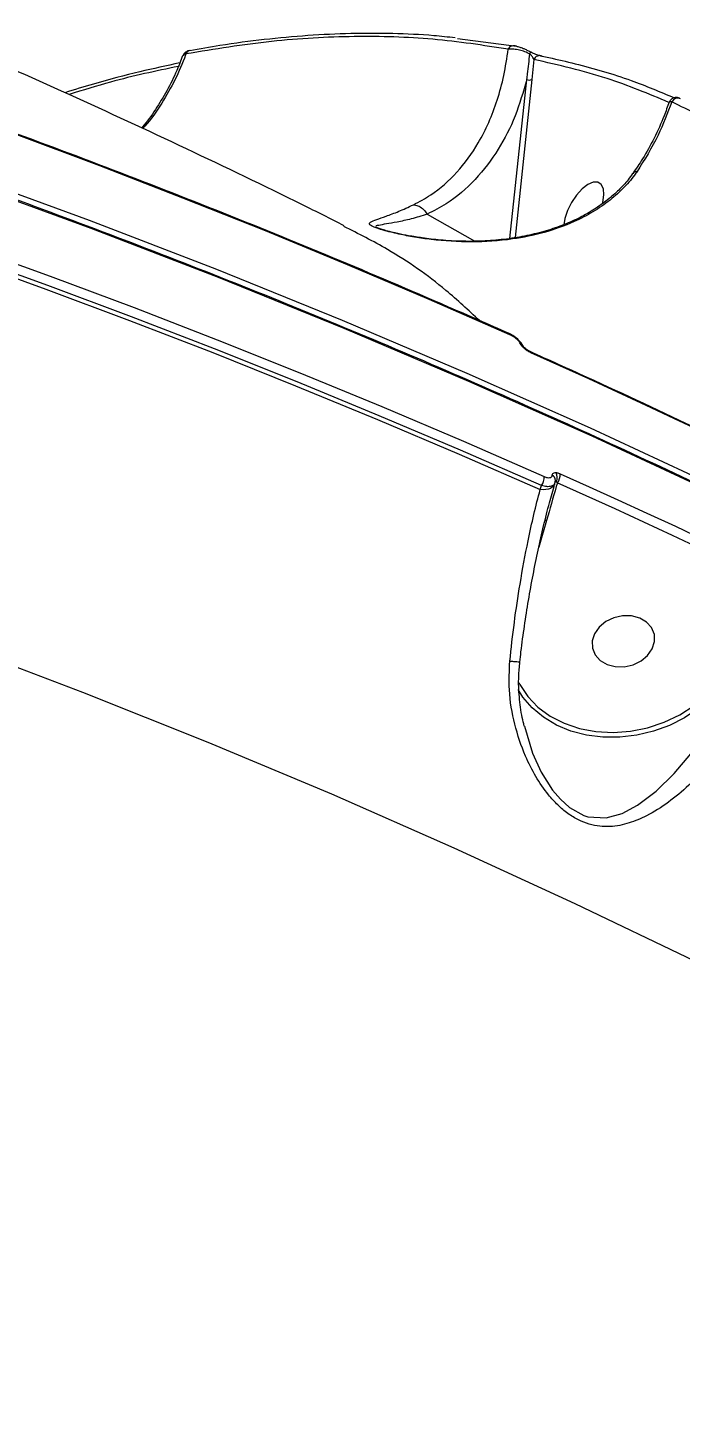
# Model space of a CAD drawing. Header units: millimetres. Extents: x -8422 to 28150, y -6982 to 5510.
# Drawn here: x 22610.9 to 22703.4, y 1606.3 to 1801 of the extents above; entities that cross this region are included whole.
import ezdxf

# ---------------------------------------------------------------- set-up
doc = ezdxf.new("R2010")
doc.units = ezdxf.units.MM
for name, color, linetype in [('DIKOM_ОБЪЕКТ', 7, 'Continuous'), ('DIKOM_РАЗМЕР_ЗОНА', 7, 'Continuous'), ('DIKOM_РАЗМЕР_ОБЪЕКТА', 7, 'Continuous')]:
    doc.layers.add(name, color=color, linetype=linetype)
doc.styles.add('style1', font='arial.ttf', dxfattribs={"width": 0.8})
doc.dimstyles.new('1-50', dxfattribs={"dimtxt": 300, "dimasz": 200, "dimexe": 100, "dimexo": 0, "dimgap": 100, "dimtad": 1, "dimdec": 0, "dimtxsty": 'style1', "dimcen": 0, "dimclrd": 7, "dimclre": 7, "dimadec": 1, "dimazin": 2, "dimtfac": 1, "dimtdec": 0, "dimtmove": 1, "dimatfit": 3, "dimfxl": 0, "dimlwd": 25, "dimlwe": 18, "dimarcsym": 0})

# ---------------------------------------------------------------- blocks, each defined once
blk = doc.blocks.new('*D15')
at = {"layer": 'Defpoints', "color": 0, "transparency": 16777216}
for p in [(19380.28, 3651.45), (27070.13, 3651.45), (15204.41, -3115.19)]:
    blk.add_point(p, dxfattribs=at)
at = {"layer": 'DIKOM_РАЗМЕР_ОБЪЕКТА', "color": 7, "lineweight": 18, "transparency": 16777216}
for p, q in [((19380.28, 3651.45), (27170.13, 3651.45)), ((15204.41, -3115.19), (27170.13, -3115.19))]:
    blk.add_line(p, q, dxfattribs=at)
at = {"layer": 'DIKOM_РАЗМЕР_ОБЪЕКТА', "color": 7, "lineweight": 25, "transparency": 16777216}
blk.add_line((27070.13, -2915.19), (27070.13, 3451.45), dxfattribs=at)
at = {"layer": 'DIKOM_РАЗМЕР_ОБЪЕКТА', "color": 7, "transparency": 16777216}
for points in [[(27036.8, 3451.45), (27103.47, 3451.45), (27070.13, 3651.45)], [(27036.8, -2915.19), (27103.47, -2915.19), (27070.13, -3115.19)]]:
    blk.add_solid(points, dxfattribs=at)
at = {"layer": 'DIKOM_РАЗМЕР_ОБЪЕКТА', "color": 0, "transparency": 16777216, "insert": (26816.96, -135.25), "char_height": 300, "attachment_point": 5, "rotation": 90, "style": 'style1'}
blk.add_mtext('6750', dxfattribs=at)
blk = doc.blocks.new('*D14')
at = {"layer": 'Defpoints', "color": 0, "transparency": 16777216}
for p in [(20684.73, 5148.63), (28049.7, 5148.63), (14575.76, -5055.5)]:
    blk.add_point(p, dxfattribs=at)
at = {"layer": 'DIKOM_РАЗМЕР_ЗОНА', "color": 7, "lineweight": 18, "transparency": 16777216}
for p, q in [((20684.73, 5148.63), (28149.7, 5148.63)), ((14575.76, -5055.5), (28149.7, -5055.5))]:
    blk.add_line(p, q, dxfattribs=at)
at = {"layer": 'DIKOM_РАЗМЕР_ЗОНА', "color": 7, "lineweight": 25, "transparency": 16777216}
blk.add_line((28049.7, -4855.5), (28049.7, 4948.63), dxfattribs=at)
at = {"layer": 'DIKOM_РАЗМЕР_ЗОНА', "color": 7, "transparency": 16777216}
for points in [[(28016.36, 4948.63), (28083.03, 4948.63), (28049.7, 5148.63)], [(28016.36, -4855.5), (28083.03, -4855.5), (28049.7, -5055.5)]]:
    blk.add_solid(points, dxfattribs=at)
at = {"layer": 'DIKOM_РАЗМЕР_ЗОНА', "color": 0, "transparency": 16777216, "insert": (27796.52, -63.59), "char_height": 300, "attachment_point": 5, "rotation": 90, "style": 'style1'}
blk.add_mtext('10200', dxfattribs=at)
blk = doc.blocks.new('*D13')
at = {"layer": 'Defpoints', "color": 0, "transparency": 16777216}
for p in [(10490, 1785.06), (25983.09, 460.53), (10490, -6882.5)]:
    blk.add_point(p, dxfattribs=at)
at = {"layer": 'DIKOM_РАЗМЕР_ЗОНА', "color": 7, "lineweight": 18, "transparency": 16777216}
for p, q in [((10490, 1785.06), (10490, -6982.5)), ((25983.09, 460.53), (25983.09, -6982.5))]:
    blk.add_line(p, q, dxfattribs=at)
at = {"layer": 'DIKOM_РАЗМЕР_ЗОНА', "color": 7, "lineweight": 25, "transparency": 16777216}
blk.add_line((25783.09, -6882.5), (10690, -6882.5), dxfattribs=at)
at = {"layer": 'DIKOM_РАЗМЕР_ЗОНА', "color": 7, "transparency": 16777216}
for points in [[(10690, -6849.17), (10690, -6915.83), (10490, -6882.5)], [(25783.09, -6849.17), (25783.09, -6915.83), (25983.09, -6882.5)]]:
    blk.add_solid(points, dxfattribs=at)
at = {"layer": 'DIKOM_РАЗМЕР_ЗОНА', "color": 0, "transparency": 16777216, "insert": (18236.55, -6629.33), "char_height": 300, "attachment_point": 5, "style": 'style1'}
blk.add_mtext('15500', dxfattribs=at)

msp = doc.modelspace()

# ---------------------------------------------------------------- linework, layer by layer
at = {"layer": 'DIKOM_ОБЪЕКТ', "color": 7, "linetype": 'Continuous', "lineweight": 15}
for p, q in [((22671.81, 1799.42), (22680.18, 1798.32)), ((22633.93, 1797.74), (22633.89, 1797.73)), ((22682.64, 1796.45), (22682.36, 1793.62)), ((22679.26, 1771.1), (22681.66, 1793.63)), ((22682.36, 1793.62), (22679.98, 1771.22)), ((22667.54, 1774.54), (22674.29, 1770.73)), ((22660.52, 1772.62), (22660.57, 1772.59)), ((22679.13, 1757.64), (22679.14, 1757.63)), ((22685.67, 1736.69), (22685.61, 1736.53)), ((22683.54, 1735.55), (22683.71, 1736.11)), ((22685.59, 1736.32), (22685.64, 1736.51)), ((22684.45, 1731.17), (22683.34, 1727.38))]:
    msp.add_line(p, q, dxfattribs=at)
at = {"layer": 'DIKOM_ОБЪЕКТ', "color": 7, "linetype": 'Continuous', "lineweight": 15, "flags": 128}
for points in [[(22391, 1835.43), (22410.8, 1831.85), (22430.49, 1827.98), (22450.05, 1823.82), (22469.48, 1819.38), (22488.78, 1814.65), (22507.94, 1809.63), (22526.96, 1804.34), (22545.82, 1798.76), (22564.53, 1792.91), (22583.07, 1786.78), (22601.45, 1780.37), (22619.65, 1773.69), (22637.67, 1766.74), (22655.51, 1759.52), (22673.16, 1752.03), (22690.61, 1744.28), (22707.86, 1736.26), (22724.91, 1727.99), (22741.74, 1719.46), (22758.36, 1710.67), (22774.76, 1701.63)], [(22775.04, 1700.45), (22758.65, 1709.49), (22742.03, 1718.27), (22725.19, 1726.81), (22708.15, 1735.08), (22690.9, 1743.1), (22673.44, 1750.85), (22655.8, 1758.34), (22637.96, 1765.56), (22619.94, 1772.51), (22601.73, 1779.19), (22583.36, 1785.6), (22564.81, 1791.73), (22546.11, 1797.58), (22527.24, 1803.16), (22508.23, 1808.45), (22489.07, 1813.47), (22469.77, 1818.2), (22450.33, 1822.64), (22430.77, 1826.8), (22411.09, 1830.67), (22391.29, 1834.25)], [(22681.98, 1797.63), (22682.02, 1797.62), (22682.05, 1797.6), (22682.07, 1797.56), (22682.09, 1797.51), (22682.1, 1797.46), (22682.1, 1797.39), (22682.09, 1797.31), (22682.08, 1797.22)], [(22679.26, 1757.46), (22667.8, 1762.48), (22656.26, 1767.37), (22644.64, 1772.16), (22632.94, 1776.83), (22621.16, 1781.38), (22609.3, 1785.82), (22597.37, 1790.14), (22585.36, 1794.35)], [(22692.36, 1776.04), (22692.4, 1776.21), (22692.57, 1777.26), (22692.5, 1778.13), (22692.2, 1778.75), (22691.71, 1779.07), (22691.05, 1779.07), (22690.29, 1778.75), (22689.48, 1778.12), (22688.69, 1777.25), (22687.98, 1776.2), (22687.41, 1775.06), (22687.03, 1773.92), (22686.88, 1773.04)], [(22590.21, 1774.27), (22602.22, 1770.07), (22614.15, 1765.75), (22626.01, 1761.31), (22637.79, 1756.76), (22649.49, 1752.09), (22661.12, 1747.3), (22672.66, 1742.4), (22684.11, 1737.39)], [(22589.54, 1772.48), (22601.56, 1768.27), (22613.51, 1763.94), (22625.38, 1759.5), (22637.17, 1754.94), (22648.89, 1750.26), (22660.52, 1745.47), (22672.07, 1740.57), (22683.54, 1735.55)], [(22683.71, 1736.11), (22672.26, 1741.12), (22660.73, 1746.01), (22649.12, 1750.79), (22637.43, 1755.46), (22625.66, 1760.01), (22613.81, 1764.44), (22601.89, 1768.76), (22589.89, 1772.96)], [(22705.44, 1668.76), (22688.51, 1676.9), (22671.37, 1684.78), (22654.03, 1692.4), (22636.5, 1699.74), (22618.77, 1706.81), (22600.86, 1713.61), (22582.77, 1720.13), (22564.5, 1726.37), (22546.06, 1732.33), (22527.46, 1738.01), (22508.71, 1743.41), (22489.8, 1748.52), (22470.75, 1753.34), (22451.56, 1757.87), (22432.23, 1762.12), (22412.78, 1766.07), (22393.21, 1769.73)], [(22714.67, 1739.79), (22710.66, 1741.73), (22706.63, 1743.66), (22702.59, 1745.57), (22698.55, 1747.47), (22694.49, 1749.35), (22690.42, 1751.22), (22686.33, 1753.07), (22682.24, 1754.91)], [(22685.67, 1736.69), (22685.7, 1736.82), (22685.7, 1736.84)], [(22686.38, 1737.79), (22690.47, 1735.95), (22694.56, 1734.1), (22698.63, 1732.23), (22702.69, 1730.35), (22706.73, 1728.45), (22710.77, 1726.54), (22714.8, 1724.61), (22718.81, 1722.67)], [(22685.58, 1736.3), (22685.57, 1736.27), (22685.45, 1736.06), (22685.26, 1735.87), (22685.01, 1735.72), (22684.7, 1735.61), (22684.35, 1735.55), (22683.96, 1735.52), (22683.54, 1735.55)], [(22685.62, 1736.55), (22685.62, 1736.54), (22685.62, 1736.51)], [(22718.38, 1721.4), (22714.37, 1723.33), (22710.35, 1725.26), (22706.31, 1727.17), (22702.27, 1729.07), (22698.21, 1730.95), (22694.14, 1732.81), (22690.06, 1734.67), (22685.97, 1736.5)], [(22699.42, 1713), (22699.75, 1714.02), (22699.72, 1715.05), (22699.33, 1716), (22698.62, 1716.79), (22697.64, 1717.36), (22696.48, 1717.67), (22695.22, 1717.68), (22693.97, 1717.4), (22692.83, 1716.85), (22691.89, 1716.08), (22691.23, 1715.14), (22690.91, 1714.12), (22690.94, 1713.1), (22691.32, 1712.15), (22692.03, 1711.36), (22693.01, 1710.79), (22694.18, 1710.48), (22695.44, 1710.47), (22696.69, 1710.75), (22697.83, 1711.29), (22698.76, 1712.07), (22699.42, 1713)], [(22709.11, 1707.75), (22707.66, 1706.06), (22705.94, 1704.55), (22703.99, 1703.24), (22701.86, 1702.15), (22699.59, 1701.32), (22697.22, 1700.76), (22694.82, 1700.48), (22692.43, 1700.48), (22690.1, 1700.78), (22687.89, 1701.36), (22685.84, 1702.21), (22684, 1703.31), (22682.41, 1704.63), (22681.09, 1706.16), (22680.4, 1707.25)], [(22680.52, 1708.25), (22680.67, 1707.94), (22681.78, 1706.25), (22683.22, 1704.75), (22684.94, 1703.48), (22686.92, 1702.46), (22689.1, 1701.72), (22691.43, 1701.28), (22693.86, 1701.14), (22696.32, 1701.32), (22698.76, 1701.81), (22701.11, 1702.6), (22703.33, 1703.66), (22705.35, 1704.97), (22707.13, 1706.51), (22708.62, 1708.22)], [(22681.3, 1702.06), (22682.46, 1698.22), (22683.7, 1695.55), (22685.3, 1693.01), (22686.41, 1691.7), (22687.7, 1690.54), (22689.71, 1689.41), (22690.29, 1689.22), (22692.88, 1689.06), (22695.15, 1689.7), (22697.34, 1690.87), (22699.96, 1692.86), (22702.52, 1695.36), (22704.86, 1698.13), (22707.09, 1701.32), (22708.39, 1703.52), (22709.57, 1705.86), (22709.57, 1705.86), (22709.57, 1705.86)]]:
    msp.add_lwpolyline(points, dxfattribs=at)
at = {"layer": 'DIKOM_ОБЪЕКТ', "color": 7, "linetype": 'Continuous', "lineweight": 15}
for centre, radius, start, end in [((22634.11, 1796.96), 0.798, 106.0649, 159.9765), ((22679.8, 1797.54), 0.861, 63.9235, 156.0902), ((22683.46, 1796.12), 0.872, 64.1106, 158.4275), ((22682.01, 1794.25), 0.718, 240.5689, 298.9634), ((22703.02, 1790.03), 0.928, 64.694, 152.4095), ((22679.01, 1757.42), 0.248, 11.2513, 60.2479), ((22680.57, 1755.61), 0.612, 26.9409, 72.8838), ((22680.93, 1755.79), 0.823, 322.7917, 328.8212), ((22682, 1754.87), 0.244, 10.2238, 64.0232), ((22682.23, 1737.28), 1.89, 321.6427, 3.4534), ((22684.88, 1736.86), 0.821, 358.7959, 63.2707), ((22685.84, 1736.46), 0.23, 96.198, 158.5079), ((22684.7, 1737.29), 1.27, 331.5944, 31.5517), ((22684.51, 1737.67), 1.87, 321.4377, 3.6123), ((22684.37, 1730.56), 0.618, 82.3516, 105.0393)]:
    msp.add_arc(centre, radius, start, end, dxfattribs=at)
for points, knots in [([(22655.79, 1772.91), (22653.82, 1773.9), (22646.42, 1777.61), (22633.44, 1783.84), (22616.82, 1791.53), (22600.04, 1798.95), (22583.09, 1806.13), (22565.98, 1813.04), (22548.72, 1819.69), (22531.32, 1826.08), (22513.77, 1832.2), (22496.09, 1838.06), (22478.27, 1843.66), (22460.33, 1848.98), (22442.26, 1854.03), (22424.08, 1858.81), (22405.8, 1863.32), (22387.4, 1867.55), (22368.91, 1871.51), (22350.32, 1875.19), (22331.64, 1878.59), (22312.88, 1881.71), (22294.04, 1884.56), (22275.13, 1887.13), (22256.15, 1889.41), (22237.1, 1891.42), (22218.01, 1893.14), (22204.44, 1894.18), (22197.25, 1894.65), (22196.45, 1894.7)], [0, 0, 0, 0, 0.014082, 0.052954, 0.091849, 0.130787, 0.169766, 0.208786, 0.247843, 0.286938, 0.326068, 0.365231, 0.404425, 0.443649, 0.482902, 0.522181, 0.561484, 0.600811, 0.64016, 0.679528, 0.718916, 0.758321, 0.797742, 0.837178, 0.876628, 0.91609, 0.955564, 0.995047, 1, 1, 1, 1]), ([(22774.92, 1700.64), (22772.26, 1702.13), (22764.55, 1706.44), (22751.64, 1713.42), (22736.12, 1721.49), (22720.43, 1729.34), (22704.55, 1736.97), (22688.49, 1744.37), (22672.27, 1751.55), (22655.87, 1758.5), (22639.31, 1765.21), (22622.59, 1771.7), (22605.72, 1777.95), (22588.69, 1783.97), (22571.52, 1789.75), (22554.21, 1795.29), (22536.76, 1800.59), (22519.17, 1805.65), (22501.46, 1810.47), (22483.62, 1815.04), (22465.67, 1819.37), (22447.6, 1823.45), (22429.42, 1827.29), (22411.14, 1830.88), (22392.75, 1834.21), (22374.27, 1837.3), (22355.7, 1840.14), (22337.05, 1842.72), (22318.31, 1845.06), (22299.5, 1847.14), (22280.62, 1848.96), (22261.67, 1850.54), (22242.66, 1851.86), (22223.59, 1852.92), (22205.41, 1853.7), (22193.58, 1854.03), (22188.13, 1854.18)], [0, 0, 0, 0, 0.015772, 0.04573, 0.075687, 0.105645, 0.135603, 0.165562, 0.19552, 0.225478, 0.255436, 0.285395, 0.315354, 0.345312, 0.375271, 0.40523, 0.435188, 0.465147, 0.495106, 0.525065, 0.555024, 0.584983, 0.614942, 0.644901, 0.67486, 0.704819, 0.734779, 0.764738, 0.794697, 0.824656, 0.854615, 0.884574, 0.914534, 0.944493, 0.974452, 1, 1, 1, 1]), ([(22679.02, 1797.89), (22675.49, 1798.44), (22668.43, 1799.53), (22657.21, 1799.83), (22645.56, 1799.22), (22637.43, 1797.9), (22633.36, 1797.23)], [0, 0, 0, 0, 0.248595, 0.497191, 0.748596, 1, 1, 1, 1]), ([(22671.52, 1799.5), (22670.51, 1799.61), (22667.6, 1799.93), (22662.66, 1800.14), (22656.72, 1800.15), (22650.66, 1799.87), (22644.48, 1799.3), (22638.9, 1798.57), (22635.33, 1797.91), (22633.91, 1797.65)], [0, 0, 0, 0, 0.086029, 0.247018, 0.408162, 0.569417, 0.730745, 0.892095, 1, 1, 1, 1]), ([(22632.88, 1796.98), (22632.62, 1796.27), (22631.97, 1794.55), (22630.69, 1791.99), (22629.06, 1789.33), (22627.84, 1787.58), (22627.12, 1786.79), (22627.08, 1786.73)], [0, 0, 0, 0, 0.183043, 0.4486, 0.714948, 0.981454, 1, 1, 1, 1]), ([(22633.36, 1797.23), (22633.35, 1797.19), (22632.88, 1795.93), (22631.85, 1793.52), (22629.91, 1790.14), (22628.36, 1787.83), (22627.34, 1786.77), (22627.23, 1786.66)], [0, 0, 0, 0, 0.011618, 0.315628, 0.623039, 0.961853, 1, 1, 1, 1]), ([(22633.94, 1797.72), (22633.83, 1797.7), (22633.58, 1797.66), (22633.23, 1797.43), (22632.98, 1797.15), (22632.95, 1796.97), (22632.94, 1796.94)], [0, 0, 0, 0, 0.254957, 0.606137, 0.931788, 1, 1, 1, 1]), ([(22633.36, 1797.23), (22633.33, 1797.23), (22633.15, 1797.18), (22632.97, 1797.1), (22632.96, 1796.98), (22632.96, 1796.95)], [0, 0, 0, 0, 0.139473, 0.831681, 1, 1, 1, 1]), ([(22665.58, 1775.87), (22666.42, 1776.31), (22668.69, 1777.53), (22671.87, 1780.38), (22674.5, 1783.97), (22676.3, 1787.5), (22677.51, 1790.7), (22678.45, 1794.15), (22678.83, 1796.65), (22679.02, 1797.89)], [0, 0, 0, 0, 0.112802, 0.307376, 0.506234, 0.628028, 0.749829, 0.874914, 1, 1, 1, 1]), ([(22682.08, 1797.22), (22681.84, 1797.33), (22681.37, 1797.55), (22680.56, 1797.79), (22679.77, 1797.93), (22679.27, 1797.93), (22679.05, 1797.9), (22679.02, 1797.89)], [0, 0, 0, 0, 0.223449, 0.437669, 0.68497, 0.948856, 1, 1, 1, 1]), ([(22680.18, 1798.32), (22680.32, 1798.28), (22680.57, 1798.23), (22681.07, 1798.04), (22681.54, 1797.84), (22681.83, 1797.7), (22681.98, 1797.63)], [0, 0, 0, 0, 0.329209, 0.579792, 0.788599, 1, 1, 1, 1]), ([(22681.66, 1793.63), (22681.69, 1793.89), (22681.84, 1795.08), (22681.98, 1796.28), (22682.08, 1797.22)], [0, 0, 0, 0, 0.217466, 1, 1, 1, 1]), ([(22681.98, 1797.63), (22682.13, 1797.55), (22682.44, 1797.4), (22682.94, 1797.19), (22683.41, 1797.02), (22683.7, 1796.94), (22683.82, 1796.91), (22683.84, 1796.91)], [0, 0, 0, 0, 0.214769, 0.425921, 0.681756, 0.964146, 1, 1, 1, 1]), ([(22682.64, 1796.45), (22682.61, 1796.53), (22682.54, 1796.68), (22682.39, 1796.91), (22682.26, 1797.06), (22682.16, 1797.17), (22682.1, 1797.2), (22682.08, 1797.22)], [0, 0, 0, 0, 0.375665, 0.651746, 0.844468, 0.934929, 1, 1, 1, 1]), ([(22683.84, 1796.91), (22684.15, 1796.84), (22685.71, 1796.52), (22689.98, 1795.52), (22695.98, 1793.78), (22700.5, 1791.87), (22702.51, 1791.03)], [0, 0, 0, 0, 0.047882, 0.239421, 0.661699, 1, 1, 1, 1]), ([(22632.48, 1795.96), (22630.61, 1795.55), (22626.57, 1794.68), (22621.14, 1793.26), (22617.56, 1792.16), (22616.21, 1791.74)], [0, 0, 0, 0, 0.350942, 0.755213, 1, 1, 1, 1]), ([(22632.29, 1795.47), (22629.11, 1794.8), (22624.03, 1793.73), (22618.77, 1792.1), (22616.8, 1791.48)], [0, 0, 0, 0, 0.626265, 1, 1, 1, 1]), ([(22701.78, 1790.36), (22698.9, 1791.57), (22692.78, 1794.12), (22686.15, 1795.64), (22682.64, 1796.45)], [0, 0, 0, 0, 0.471758, 1, 1, 1, 1]), ([(22679.13, 1757.64), (22676.28, 1758.89), (22668.02, 1762.54), (22654.22, 1768.39), (22637.67, 1775.13), (22620.97, 1781.63), (22604.4, 1787.78), (22592.45, 1792.03), (22586.14, 1794.2), (22585.23, 1794.52)], [0, 0, 0, 0, 0.093443, 0.270938, 0.448434, 0.625931, 0.803427, 0.971584, 1, 1, 1, 1]), ([(22681.66, 1793.63), (22681.14, 1791.86), (22680.11, 1788.31), (22677.65, 1783.54), (22674.43, 1779.3), (22670.95, 1776.29), (22668.44, 1775.01), (22667.54, 1774.54)], [0, 0, 0, 0, 0.206185, 0.415426, 0.640105, 0.869599, 1, 1, 1, 1]), ([(22703.34, 1790.9), (22703.28, 1790.93), (22703.21, 1790.97), (22703.09, 1791.01), (22702.96, 1791.05), (22702.76, 1791.07), (22702.49, 1791.04), (22702.2, 1790.91), (22701.95, 1790.68), (22701.87, 1790.48), (22701.83, 1790.39)], [0, 0, 0, 0, 0.188429, 0.25719, 0.319827, 0.418565, 0.543525, 0.702352, 0.868536, 1, 1, 1, 1]), ([(22701.79, 1790.41), (22701.57, 1789.76), (22700.96, 1787.99), (22699.7, 1785.3), (22698.22, 1782.56), (22697.12, 1780.98), (22696.65, 1780.3)], [0, 0, 0, 0, 0.175691, 0.476384, 0.776781, 1, 1, 1, 1]), ([(22702.2, 1790.46), (22701.59, 1788.85), (22700.24, 1785.32), (22698.32, 1782.25), (22697.27, 1780.59)], [0, 0, 0, 0, 0.457447, 1, 1, 1, 1]), ([(22702.2, 1790.46), (22702.16, 1790.46), (22701.98, 1790.48), (22701.83, 1790.47), (22701.84, 1790.4), (22701.84, 1790.39)], [0, 0, 0, 0, 0.202027, 0.878842, 1, 1, 1, 1]), ([(22728.89, 1771.15), (22726.9, 1773.12), (22722.91, 1777.06), (22716.4, 1782.17), (22709.55, 1786.74), (22704.65, 1789.22), (22702.2, 1790.46)], [0, 0, 0, 0, 0.249097, 0.498194, 0.749097, 1, 1, 1, 1]), ([(22697.27, 1780.59), (22697.22, 1780.5), (22696.68, 1779.74), (22695.5, 1778.32), (22693.45, 1776.47), (22691.05, 1774.83), (22687.94, 1773.21), (22684.11, 1771.85), (22679.2, 1770.85), (22673.8, 1770.5), (22669.15, 1770.79), (22665.74, 1771.28), (22663.4, 1771.73), (22661.35, 1772.24), (22659.92, 1772.71), (22659.22, 1773.11), (22659.42, 1773.43), (22660.32, 1773.78), (22661.72, 1774.25), (22663.45, 1774.9), (22664.87, 1775.54), (22665.58, 1775.87)], [0, 0, 0, 0, 0.005631, 0.050813, 0.096015, 0.143868, 0.191763, 0.263314, 0.334976, 0.42709, 0.519183, 0.559018, 0.598782, 0.643817, 0.679927, 0.71607, 0.769121, 0.82372, 0.878454, 0.939229, 1, 1, 1, 1]), ([(22696.64, 1780.3), (22696.43, 1780), (22695.88, 1779.2), (22694.68, 1777.93), (22693.09, 1776.53), (22691.25, 1775.22), (22689.19, 1774.04), (22686.89, 1773.01), (22684.37, 1772.14), (22681.64, 1771.46), (22678.74, 1770.98), (22675.7, 1770.71), (22672.56, 1770.67), (22669.58, 1770.83), (22667, 1771.14), (22665, 1771.47), (22663.81, 1771.69), (22663.33, 1771.81), (22663.3, 1771.81)], [0, 0, 0, 0, 0.034236, 0.092732, 0.152941, 0.215528, 0.279976, 0.34614, 0.418121, 0.492816, 0.570744, 0.652065, 0.736586, 0.823678, 0.894935, 0.950256, 0.997087, 1, 1, 1, 1]), ([(22697.27, 1780.59), (22697.25, 1780.59), (22697.06, 1780.56), (22696.82, 1780.49), (22696.72, 1780.32), (22696.69, 1780.26)], [0, 0, 0, 0, 0.103385, 0.662873, 1, 1, 1, 1]), ([(22665.58, 1775.87), (22665.62, 1775.87), (22665.89, 1775.85), (22666.39, 1775.7), (22667.05, 1775.24), (22667.37, 1774.78), (22667.53, 1774.55)], [0, 0, 0, 0, 0.054491, 0.376681, 0.688345, 1, 1, 1, 1]), ([(22667.53, 1774.55), (22667.53, 1774.55), (22666.74, 1774.28), (22665.24, 1773.84), (22663.32, 1773.41), (22661.69, 1773.15), (22660.63, 1772.96), (22660.1, 1772.84), (22660.45, 1772.65), (22660.52, 1772.62)], [0, 0, 0, 0, 0.000275, 0.209136, 0.418, 0.602036, 0.785561, 0.955309, 1, 1, 1, 1]), ([(22667.54, 1774.54), (22667.53, 1774.54), (22667.53, 1774.54), (22667.53, 1774.55), (22667.53, 1774.55), (22667.53, 1774.55)], [0, 0, 0, 0, 0.4482, 0.814053, 1, 1, 1, 1]), ([(22674.95, 1759.47), (22673.38, 1760.93), (22669.31, 1764.72), (22662.9, 1769.19), (22657.82, 1771.76), (22655.74, 1772.81)], [0, 0, 0, 0, 0.269164, 0.700826, 1, 1, 1, 1]), ([(22663.3, 1771.81), (22662.92, 1771.9), (22662.19, 1772.07), (22661.32, 1772.31), (22660.76, 1772.49), (22660.47, 1772.61), (22660.48, 1772.61), (22660.48, 1772.6)], [0, 0, 0, 0, 0.264875, 0.515721, 0.738882, 0.915887, 1, 1, 1, 1]), ([(22681.11, 1755.88), (22681.1, 1755.91), (22681.01, 1756.14), (22680.67, 1756.56), (22680.06, 1757.11), (22679.5, 1757.49), (22679.19, 1757.59), (22679.13, 1757.62)], [0, 0, 0, 0, 0.03719, 0.310902, 0.616344, 0.921245, 1, 1, 1, 1]), ([(22680.75, 1756.19), (22680.69, 1756.29), (22680.57, 1756.5), (22680.24, 1756.84), (22679.84, 1757.15), (22679.5, 1757.35), (22679.3, 1757.44), (22679.26, 1757.46)], [0, 0, 0, 0, 0.224993, 0.449612, 0.680353, 0.923842, 1, 1, 1, 1]), ([(22681.59, 1755.29), (22681.48, 1755.37), (22681.24, 1755.56), (22680.93, 1755.88), (22680.81, 1756.09), (22680.75, 1756.19)], [0, 0, 0, 0, 0.298634, 0.649021, 1, 1, 1, 1]), ([(22681.64, 1755.36), (22681.61, 1755.38), (22681.5, 1755.46), (22681.34, 1755.6), (22681.2, 1755.75), (22681.13, 1755.85), (22681.12, 1755.87), (22681.11, 1755.88)], [0, 0, 0, 0, 0.10098, 0.398547, 0.638647, 0.838391, 1, 1, 1, 1]), ([(22682.24, 1754.91), (22682.18, 1754.94), (22681.96, 1755.04), (22681.74, 1755.19), (22681.59, 1755.29)], [0, 0, 0, 0, 0.288003, 1, 1, 1, 1]), ([(22682.11, 1755.09), (22682.08, 1755.1), (22681.97, 1755.15), (22681.79, 1755.25), (22681.67, 1755.34), (22681.64, 1755.36)], [0, 0, 0, 0, 0.21177, 0.779848, 1, 1, 1, 1]), ([(22714.54, 1739.96), (22711.76, 1741.31), (22703.69, 1745.2), (22692.88, 1750.24), (22684.8, 1753.87), (22682.11, 1755.08)], [0, 0, 0, 0, 0.259791, 0.753256, 1, 1, 1, 1]), ([(22684.11, 1737.39), (22684.26, 1737.34), (22684.57, 1737.22), (22684.94, 1737.22), (22685.19, 1737.33), (22685.23, 1737.51), (22685.25, 1737.59)], [0, 0, 0, 0, 0.256627, 0.513648, 0.761219, 1, 1, 1, 1]), ([(22685.25, 1737.59), (22685.26, 1737.67), (22685.3, 1737.84), (22685.5, 1737.95), (22685.69, 1737.96), (22685.78, 1737.96)], [0, 0, 0, 0, 0.350963, 0.701415, 1, 1, 1, 1]), ([(22685.81, 1736.69), (22685.79, 1736.71), (22685.74, 1736.75), (22685.71, 1736.75), (22685.69, 1736.75)], [0, 0, 0, 0, 0.483615, 1, 1, 1, 1]), ([(22685.78, 1737.96), (22685.83, 1737.95), (22686.01, 1737.93), (22686.23, 1737.85), (22686.38, 1737.79)], [0, 0, 0, 0, 0.287865, 1, 1, 1, 1]), ([(22685.97, 1736.5), (22685.93, 1736.56), (22685.88, 1736.63), (22685.83, 1736.68), (22685.81, 1736.69)], [0, 0, 0, 0, 0.721027, 1, 1, 1, 1]), ([(22679.24, 1711.24), (22679.44, 1713.08), (22679.85, 1716.77), (22680.72, 1722.52), (22681.66, 1727.62), (22682.64, 1732.06), (22683.24, 1734.38), (22683.54, 1735.55)], [0, 0, 0, 0, 0.21065, 0.424751, 0.676214, 0.837398, 1, 1, 1, 1]), ([(22680.65, 1711.12), (22680.71, 1711.61), (22680.9, 1713.32), (22681.31, 1716.25), (22681.88, 1719.89), (22682.53, 1723.48), (22683.24, 1727), (22684.02, 1730.42), (22684.8, 1733.54), (22685.35, 1735.43), (22685.59, 1736.29)], [0, 0, 0, 0, 0.054133, 0.189298, 0.32577, 0.463521, 0.602396, 0.742132, 0.882391, 1, 1, 1, 1]), ([(22685.61, 1736.53), (22685.59, 1736.44), (22685.53, 1736.2), (22685.13, 1735.99), (22684.5, 1735.92), (22683.97, 1736.05), (22683.71, 1736.11)], [0, 0, 0, 0, 0.159634, 0.436087, 0.71961, 1, 1, 1, 1]), ([(22685.97, 1736.5), (22685.92, 1736.33), (22685.41, 1734.56), (22684.91, 1732.78), (22684.45, 1731.17)], [0, 0, 0, 0, 0.097402, 1, 1, 1, 1]), ([(22712.56, 1704.33), (22712.14, 1703.53), (22711.31, 1701.91), (22709.57, 1699.25), (22707.34, 1696.41), (22704.61, 1693.6), (22701.7, 1691.19), (22698.88, 1689.41), (22696.13, 1688.25), (22693.43, 1687.7), (22690.96, 1687.94), (22688.93, 1688.74), (22687.43, 1689.66), (22686, 1690.87), (22684.44, 1692.6), (22682.86, 1694.91), (22681.18, 1698.24), (22679.82, 1702.35), (22679.04, 1706.9), (22679.18, 1709.89), (22679.24, 1711.24)], [0, 0, 0, 0, 0.044631, 0.090185, 0.157888, 0.227689, 0.297609, 0.369116, 0.424258, 0.480815, 0.540815, 0.57086, 0.601959, 0.634084, 0.66704, 0.719262, 0.772775, 0.851718, 0.932988, 1, 1, 1, 1]), ([(22680.62, 1711.12), (22680.63, 1711.12), (22680.66, 1711.11), (22680.45, 1711.12), (22680.01, 1711.16), (22679.55, 1711.21), (22679.28, 1711.24), (22679.24, 1711.24)], [0, 0, 0, 0, 0.063154, 0.369193, 0.67521, 0.94782, 1, 1, 1, 1]), ([(22681.29, 1702.06), (22681.19, 1702.46), (22680.83, 1703.82), (22680.56, 1706.18), (22680.43, 1708.81), (22680.61, 1710.45), (22680.68, 1711.12)], [0, 0, 0, 0, 0.136317, 0.459384, 0.779178, 1, 1, 1, 1]), ([(22437.81, 1058.35), (22440.6, 1059.75), (22448.11, 1063.52), (22460.53, 1070.55), (22475.06, 1079.7), (22489.87, 1089.98), (22504.9, 1101.4), (22520.1, 1113.94), (22535.14, 1127.34), (22549.98, 1141.52), (22564.57, 1156.4), (22579.15, 1172.22), (22593.66, 1188.97), (22608.06, 1206.62), (22622.02, 1224.77), (22635.51, 1243.35), (22648.51, 1262.27), (22661.22, 1281.85), (22673.58, 1302.05), (22685.55, 1322.81), (22696.86, 1343.67), (22707.49, 1364.55), (22717.43, 1385.39), (22726.83, 1406.52), (22735.66, 1427.89), (22743.85, 1449.41), (22751.23, 1470.63), (22757.79, 1491.46), (22763.55, 1511.87), (22768.59, 1532.17), (22772.88, 1552.29), (22776.37, 1572.16), (22778.87, 1590.53), (22780.53, 1607.42), (22781.48, 1622.91), (22781.81, 1637.97), (22781.51, 1652.54), (22780.59, 1666.49), (22779.05, 1679.73), (22777.18, 1691), (22775.66, 1697.71), (22775.04, 1700.45)], [0, 0, 0, 0, 0.015652, 0.042168, 0.068704, 0.09522, 0.122506, 0.149815, 0.177101, 0.203617, 0.230153, 0.256669, 0.283955, 0.311263, 0.338549, 0.365065, 0.391601, 0.418117, 0.445403, 0.472712, 0.499998, 0.526513, 0.55305, 0.579566, 0.606852, 0.63416, 0.661446, 0.687962, 0.714498, 0.741014, 0.7683, 0.795608, 0.822894, 0.845972, 0.869077, 0.892183, 0.915507, 0.938831, 0.961564, 0.984349, 1, 1, 1, 1]), ([(22438.44, 1058.33), (22439.41, 1058.8), (22442.72, 1060.4), (22448.46, 1063.42), (22455.62, 1067.37), (22462.81, 1071.6), (22470.01, 1076.05), (22477.21, 1080.75), (22484.43, 1085.69), (22491.66, 1090.87), (22498.9, 1096.29), (22506.17, 1101.96), (22513.45, 1107.88), (22520.76, 1114.04), (22528.1, 1120.45), (22535.45, 1127.11), (22542.79, 1133.99), (22550.1, 1141.07), (22557.35, 1148.32), (22564.54, 1155.75), (22571.68, 1163.35), (22578.76, 1171.13), (22585.79, 1179.09), (22592.77, 1187.23), (22599.71, 1195.56), (22606.6, 1204.07), (22613.44, 1212.77), (22620.24, 1221.66), (22626.98, 1230.72), (22633.63, 1239.9), (22640.16, 1249.18), (22646.58, 1258.54), (22652.87, 1267.99), (22659.05, 1277.54), (22665.11, 1287.18), (22671.07, 1296.92), (22676.91, 1306.76), (22682.65, 1316.71), (22688.28, 1326.76), (22693.81, 1336.93), (22699.22, 1347.18), (22704.49, 1357.48), (22709.6, 1367.79), (22714.55, 1378.1), (22719.33, 1388.39), (22723.94, 1398.69), (22728.39, 1408.98), (22732.68, 1419.28), (22736.82, 1429.58), (22740.79, 1439.9), (22744.61, 1450.22), (22748.27, 1460.57), (22751.77, 1470.91), (22755.1, 1481.23), (22758.24, 1491.47), (22761.18, 1501.61), (22763.93, 1511.65), (22766.48, 1521.59), (22768.84, 1531.44), (22771.01, 1541.19), (22772.99, 1550.86), (22774.78, 1560.44), (22776.38, 1569.94), (22777.78, 1579.36), (22779, 1588.69), (22780.02, 1597.91), (22780.85, 1606.99), (22781.47, 1615.88), (22781.88, 1624.59), (22782.1, 1633.12), (22782.11, 1641.46), (22781.92, 1649.64), (22781.53, 1657.63), (22780.94, 1665.46), (22780.15, 1673.12), (22779.15, 1680.61), (22777.95, 1687.93), (22776.7, 1694.41), (22775.77, 1698.34), (22775.38, 1699.98)], [0, 0, 0, 0, 0.005419, 0.018692, 0.031968, 0.045174, 0.058319, 0.071419, 0.084487, 0.09754, 0.110591, 0.123654, 0.136739, 0.149864, 0.163041, 0.176287, 0.189562, 0.202784, 0.215941, 0.229048, 0.242119, 0.255169, 0.268214, 0.281267, 0.294339, 0.307445, 0.320599, 0.333818, 0.347091, 0.360338, 0.37351, 0.386627, 0.399705, 0.412757, 0.4258, 0.438848, 0.45191, 0.465003, 0.47814, 0.491336, 0.5046, 0.517862, 0.531053, 0.544185, 0.557274, 0.570332, 0.583377, 0.596422, 0.60948, 0.622562, 0.635685, 0.648864, 0.662112, 0.675378, 0.688593, 0.701744, 0.714847, 0.727917, 0.740968, 0.754015, 0.767071, 0.780149, 0.793262, 0.806426, 0.819656, 0.832932, 0.846178, 0.859353, 0.872476, 0.88556, 0.898622, 0.911675, 0.924735, 0.937811, 0.950918, 0.96407, 0.977284, 0.990559, 1, 1, 1, 1]), ([(22435.32, 1136.01), (22439.33, 1138.74), (22447.35, 1144.19), (22459.44, 1153.29), (22471.54, 1163.02), (22483.79, 1173.58), (22496.17, 1184.95), (22508.63, 1197.14), (22520.99, 1209.97), (22533.56, 1223.78), (22546.29, 1238.62), (22559.13, 1254.48), (22571.81, 1271.07), (22584.28, 1288.38), (22596.49, 1306.34), (22608.16, 1324.55), (22619.26, 1342.93), (22629.78, 1361.41), (22639.9, 1380.31), (22649.57, 1399.59), (22658.75, 1419.18), (22667.22, 1438.63), (22674.98, 1457.89), (22682.03, 1476.89), (22688.49, 1495.96), (22694.32, 1515.03), (22699.47, 1534.03), (22703.55, 1551.34), (22706.72, 1566.96), (22709.16, 1580.99), (22711.12, 1594.78), (22712.61, 1608.28), (22713.62, 1621.42), (22714.14, 1634.21), (22714.21, 1646.67), (22713.85, 1654.64), (22713.66, 1658.63)], [0, 0, 0, 0, 0.027765, 0.055564, 0.083362, 0.111128, 0.140031, 0.168973, 0.197914, 0.226818, 0.258245, 0.289696, 0.321123, 0.353467, 0.385839, 0.418183, 0.449506, 0.480853, 0.512176, 0.544413, 0.576676, 0.608913, 0.640161, 0.671434, 0.702682, 0.734841, 0.767027, 0.799186, 0.824146, 0.849107, 0.874267, 0.899427, 0.924469, 0.949512, 0.974756, 1, 1, 1, 1])]:
    msp.add_open_spline(points, degree=3, knots=knots, dxfattribs=at)

# ---------------------------------------------------------------- dimensions: what is measured, and where the dimension line sits
at = {"layer": 'DIKOM_РАЗМЕР_ЗОНА'}
dim = msp.add_linear_dim(base=(28049.7, 5148.63), p1=(14575.76, -5055.5), p2=(20684.73, 5148.63), angle=270, text='10200', dimstyle='1-50', override={"dimscale": 1, "dimtix": 0, "dimtofl": 1, "dimtmove": 1, "dimatfit": 3}, dxfattribs=at)
dim.commit()
dim.dimension.update_dxf_attribs({"geometry": '*D14', "text_midpoint": (28049.7, -63.59), "dimtype": 160})
dim = msp.add_linear_dim(base=(10490, -6882.5), p1=(25983.09, 460.53), p2=(10490, 1785.06), angle=180, text='15500', dimstyle='1-50', dxfattribs=at)
dim.commit()
dim.dimension.update_dxf_attribs({"geometry": '*D13', "text_midpoint": (18236.55, -6882.5), "dimtype": 160})
at = {"layer": 'DIKOM_РАЗМЕР_ОБЪЕКТА'}
dim = msp.add_linear_dim(base=(27070.13, 3651.45), p1=(15204.41, -3115.19), p2=(19380.28, 3651.45), angle=270, text='6750', dimstyle='1-50', override={"dimscale": 1, "dimtix": 0, "dimtofl": 1, "dimtmove": 1, "dimatfit": 3}, dxfattribs=at)
dim.commit()
dim.dimension.update_dxf_attribs({"geometry": '*D15', "text_midpoint": (27070.13, -135.25), "dimtype": 160})

doc.saveas('drawing.dxf')
